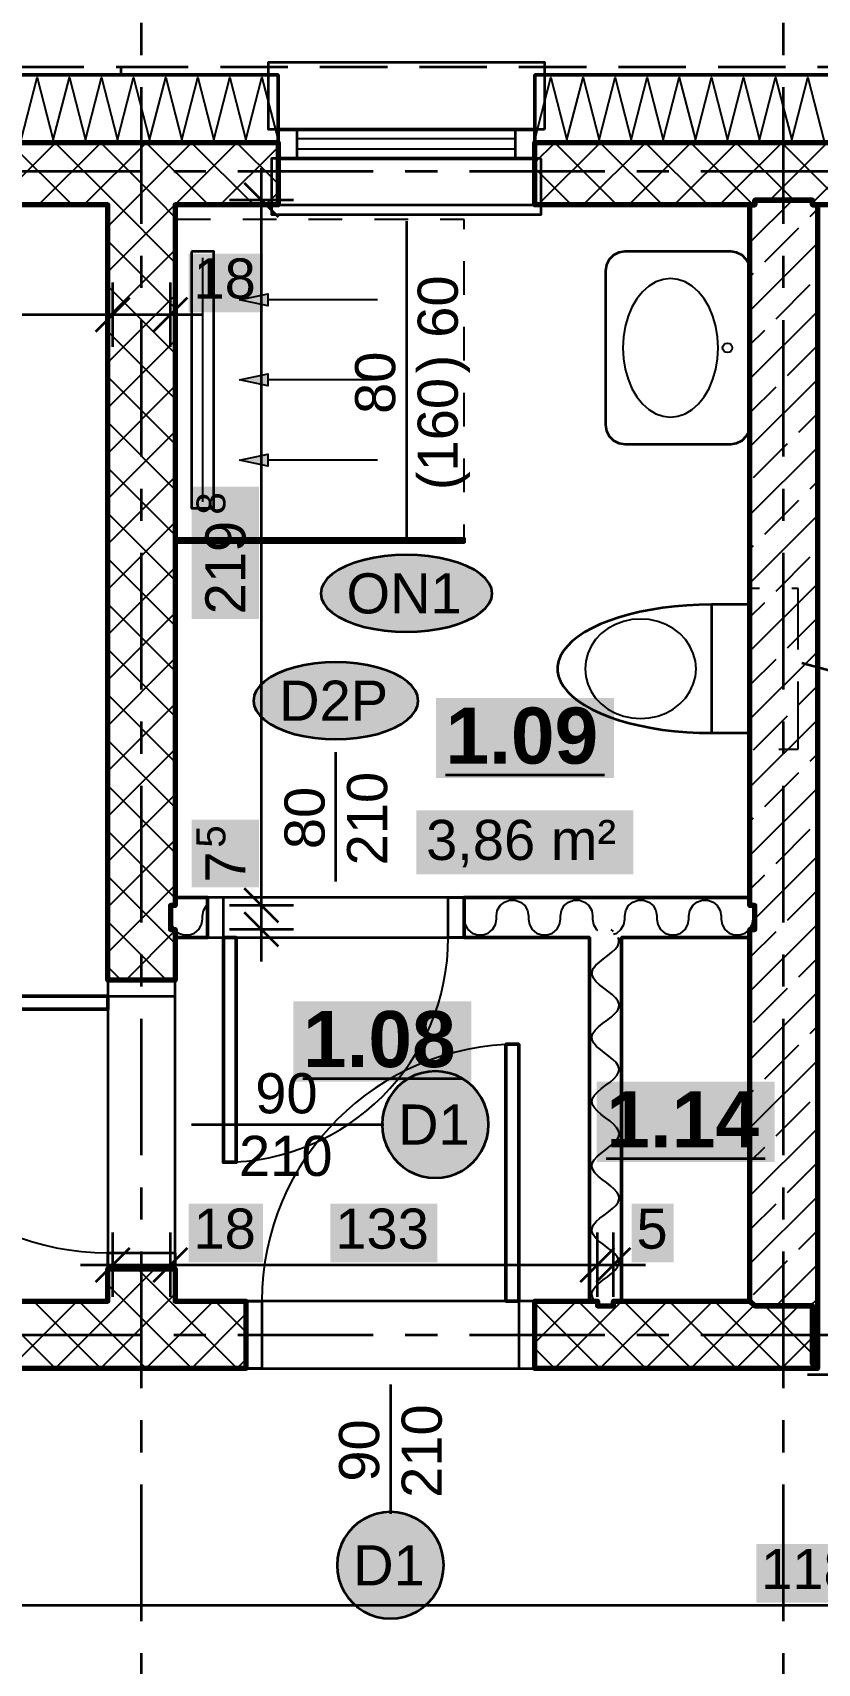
# Model space of a CAD drawing. Header units: metres. Extents: x -6.2 to 22.6, y -6.3 to 13.3.
# Drawn here: x 3.54 to 5.98, y 4.1 to 9.18 of the extents above; entities that cross this region are included whole.
import ezdxf

# ---------------------------------------------------------------- set-up
doc = ezdxf.new("R2010")
doc.units = ezdxf.units.M
for name, pattern in [('KRESKOWA', [5.25, 4.2, -1.05]), ('KRESKOWA_DROBNA', [3.15, 2.1, -1.05]), ('PUNKTOWA', [10.5, 8.4, -1.05, 0, -1.05])]:
    doc.linetypes.add(name, pattern=pattern)
for name, color, linetype, lineweight in [('A-DRZWI', 3, 'Continuous', 35), ('A-KRESKOWANIE', 8, 'Continuous', 18), ('A-MASKA', 7, 'Continuous', 18), ('A-NAD-CIECIEM', 8, 'KRESKOWA', 25), ('A-OKNA', 3, 'Continuous', 35), ('A-OPISY', 2, 'Continuous', 25), ('A-OSIE', 1, 'PUNKTOWA', 25), ('A-POMIESZCZENIA', 2, 'Continuous', 25), ('A-SANITARNE', 6, 'Continuous', 25), ('A-SCHODY', 6, 'Continuous', 25), ('A-SCIANY-DZIAL', 7, 'Continuous', 35), ('A-SCIANY-IZOL', 4, 'Continuous', 35), ('A-SCIANY-KONSTR', 7, 'Continuous', 50), ('A-WIDOK', 7, 'Continuous', 25), ('A-WYMIARY', 1, 'Continuous', 25)]:
    doc.layers.add(name, color=color, linetype=linetype, lineweight=lineweight)
doc.styles.add('PL_ARIAL', font='arial.ttf')
doc.styles.add('PL_ARIAL_B', font='arialbd.ttf')

msp = doc.modelspace()

# ---------------------------------------------------------------- hatches: boundary and pattern name
at = {"layer": 'A-MASKA', "true_color": 0xffffff}
for points in [[(4.0215, 8.311), (4.2536, 8.311), (4.2536, 8.4935), (4.0215, 8.4935)], [(4.241, 7.3546), (4.241, 7.7679), (4.031, 7.7679), (4.031, 7.3546)], [(4.241, 6.519), (4.241, 6.7303), (4.031, 6.7303), (4.031, 6.519)], [(4.0215, 5.3507), (4.2536, 5.3507), (4.2536, 5.5332), (4.0215, 5.5332)], [(4.4634, 5.3507), (4.7966, 5.3507), (4.7966, 5.5332), (4.4634, 5.5332)], [(5.4015, 5.3507), (5.5325, 5.3507), (5.5325, 5.5332), (5.4015, 5.5332)], [(5.7897, 4.2902), (6.2103, 4.2902), (6.2103, 4.4727), (5.7897, 4.4727)], [(5.7897, 4.2902), (6.2103, 4.2902), (6.2103, 4.4727), (5.7897, 4.4727)]]:
    msp.add_hatch(color=7, dxfattribs=at).paths.add_polyline_path(points)
at = {"layer": 'A-OPISY', "true_color": 0xffffff}
for points in [[(4.9668, 7.435), (4.9645, 7.4507), (4.9577, 7.4661), (4.9465, 7.4809), (4.931, 7.495), (4.9117, 7.5081), (4.8886, 7.5199), (4.8624, 7.5302), (4.8334, 7.5389), (4.8021, 7.5459), (4.7691, 7.5509), (4.7348, 7.554), (4.7, 7.555), (4.6652, 7.554), (4.6309, 7.5509), (4.5979, 7.5459), (4.5666, 7.5389), (4.5376, 7.5302), (4.5114, 7.5199), (4.4883, 7.5081), (4.469, 7.495), (4.4535, 7.4809), (4.4423, 7.4661), (4.4355, 7.4507), (4.4332, 7.435), (4.4355, 7.4193), (4.4423, 7.4039), (4.4535, 7.3891), (4.469, 7.375), (4.4883, 7.3619), (4.5114, 7.3501), (4.5376, 7.3398), (4.5666, 7.3311), (4.5979, 7.3241), (4.6309, 7.3191), (4.6652, 7.316), (4.7, 7.315), (4.7348, 7.316), (4.7691, 7.3191), (4.8021, 7.3241), (4.8334, 7.3311), (4.8624, 7.3398), (4.8886, 7.3501), (4.9117, 7.3619), (4.931, 7.375), (4.9465, 7.3891), (4.9577, 7.4039), (4.9645, 7.4193)], [(4.7367, 7.1006), (4.7345, 7.1163), (4.728, 7.1317), (4.7172, 7.1465), (4.7023, 7.1606), (4.6837, 7.1737), (4.6615, 7.1855), (4.6363, 7.1958), (4.6084, 7.2045), (4.5782, 7.2115), (4.5464, 7.2165), (4.5135, 7.2196), (4.48, 7.2206), (4.4465, 7.2196), (4.4136, 7.2165), (4.3818, 7.2115), (4.3516, 7.2045), (4.3237, 7.1958), (4.2985, 7.1855), (4.2763, 7.1737), (4.2577, 7.1606), (4.2428, 7.1465), (4.232, 7.1317), (4.2255, 7.1163), (4.2233, 7.1006), (4.2255, 7.085), (4.232, 7.0696), (4.2428, 7.0547), (4.2577, 7.0406), (4.2763, 7.0276), (4.2985, 7.0158), (4.3237, 7.0054), (4.3516, 6.9967), (4.3818, 6.9898), (4.4136, 6.9847), (4.4465, 6.9816), (4.48, 6.9806), (4.5135, 6.9816), (4.5464, 6.9847), (4.5782, 6.9898), (4.6084, 6.9967), (4.6363, 7.0054), (4.6615, 7.0158), (4.6837, 7.0276), (4.7023, 7.0406), (4.7172, 7.0547), (4.728, 7.0696), (4.7345, 7.085)], [(4.9561, 5.78), (4.9547, 5.8017), (4.9505, 5.823), (4.9435, 5.8436), (4.9339, 5.8631), (4.9218, 5.8811), (4.9075, 5.8975), (4.8911, 5.9118), (4.8731, 5.9239), (4.8536, 5.9335), (4.833, 5.9405), (4.8117, 5.9447), (4.79, 5.9461), (4.7683, 5.9447), (4.747, 5.9405), (4.7264, 5.9335), (4.7069, 5.9239), (4.6889, 5.9118), (4.6725, 5.8975), (4.6582, 5.8811), (4.6461, 5.8631), (4.6365, 5.8436), (4.6295, 5.823), (4.6253, 5.8017), (4.6239, 5.78), (4.6253, 5.7583), (4.6295, 5.737), (4.6365, 5.7164), (4.6461, 5.6969), (4.6582, 5.6789), (4.6725, 5.6625), (4.6889, 5.6482), (4.7069, 5.6361), (4.7264, 5.6265), (4.747, 5.6195), (4.7683, 5.6153), (4.79, 5.6139), (4.8117, 5.6153), (4.833, 5.6195), (4.8536, 5.6265), (4.8731, 5.6361), (4.8911, 5.6482), (4.9075, 5.6625), (4.9218, 5.6789), (4.9339, 5.6969), (4.9435, 5.7164), (4.9505, 5.737), (4.9547, 5.7583)], [(4.8161, 4.4069), (4.8147, 4.4286), (4.8105, 4.4499), (4.8035, 4.4705), (4.7939, 4.4899), (4.7818, 4.508), (4.7675, 4.5244), (4.7511, 4.5387), (4.7331, 4.5508), (4.7136, 4.5604), (4.693, 4.5674), (4.6717, 4.5716), (4.65, 4.573), (4.6283, 4.5716), (4.607, 4.5674), (4.5864, 4.5604), (4.5669, 4.5508), (4.5489, 4.5387), (4.5325, 4.5244), (4.5182, 4.508), (4.5061, 4.4899), (4.4965, 4.4705), (4.4895, 4.4499), (4.4853, 4.4286), (4.4839, 4.4069), (4.4853, 4.3852), (4.4895, 4.3639), (4.4965, 4.3433), (4.5061, 4.3238), (4.5182, 4.3058), (4.5325, 4.2894), (4.5489, 4.2751), (4.5669, 4.263), (4.5864, 4.2534), (4.607, 4.2464), (4.6283, 4.2422), (4.65, 4.2408), (4.6717, 4.2422), (4.693, 4.2464), (4.7136, 4.2534), (4.7331, 4.263), (4.7511, 4.2751), (4.7675, 4.2894), (4.7818, 4.3058), (4.7939, 4.3238), (4.8035, 4.3433), (4.8105, 4.3639), (4.8147, 4.3852)]]:
    msp.add_hatch(color=7, dxfattribs=at).paths.add_polyline_path(points)
at = {"layer": 'A-POMIESZCZENIA', "true_color": 0xffffff}
for points in [[(4.7916, 6.8593), (5.3466, 6.8593), (5.3466, 7.1093), (4.7916, 7.1093)], [(4.7312, 6.5593), (5.4071, 6.5593), (5.4071, 6.7593), (4.7312, 6.7593)], [(4.3475, 5.9138), (4.9025, 5.9138), (4.9025, 6.1638), (4.3475, 6.1638)], [(5.2925, 5.6638), (5.8475, 5.6638), (5.8475, 5.9138), (5.2925, 5.9138)]]:
    msp.add_hatch(color=7, dxfattribs=at).paths.add_polyline_path(points)
at = {"layer": 'A-SANITARNE', "true_color": 0x000000}
for points in [[(4.18, 8.35), (4.268, 8.3687), (4.268, 8.3313)], [(4.18, 8.1), (4.268, 8.1187), (4.268, 8.0813)], [(4.18, 7.85), (4.268, 7.8687), (4.268, 7.8313)]]:
    msp.add_hatch(color=7, dxfattribs=at).paths.add_polyline_path(points)

# ---------------------------------------------------------------- linework, layer by layer
at = {"layer": 'A-DRZWI', "lineweight": 35, "ltscale": 0.05}
for points in [[(4.08, 6.3625), (4.13, 6.3625), (4.13, 6.4875), (4.08, 6.4875)], [(4.88, 6.3625), (4.83, 6.3625), (4.83, 6.4875), (4.88, 6.4875)], [(3.77, 6.23), (3.77, 6.18), (3.98, 6.18), (3.98, 6.23)], [(3.77, 5.33), (3.77, 5.38), (3.98, 5.38), (3.98, 5.33)], [(4.2, 5.23), (4.25, 5.23), (4.25, 5.02), (4.2, 5.02)], [(5.1, 5.23), (5.05, 5.23), (5.05, 5.02), (5.1, 5.02)]]:
    msp.add_lwpolyline(points, close=True, dxfattribs=at)
at = {"layer": 'A-DRZWI', "lineweight": 50, "ltscale": 0.05}
for points in [[(4.13, 6.3625), (4.13, 5.6625), (4.17, 5.6625), (4.17, 6.3625)], [(3.77, 6.18), (2.97, 6.18), (2.97, 6.14), (3.77, 6.14)], [(5.05, 5.23), (5.05, 6.03), (5.01, 6.03), (5.01, 5.23)]]:
    msp.add_lwpolyline(points, close=True, dxfattribs=at)
at = {"layer": 'A-DRZWI', "lineweight": 25, "ltscale": 0.05}
for centre, radius, start, end in [((4.13, 6.3625), 0.7, -90, 0), ((3.77, 6.18), 0.8, -180, -90), ((5.05, 5.23), 0.8, -270, -180)]:
    msp.add_arc(centre, radius, start, end, dxfattribs=at)
at = {"layer": 'A-KRESKOWANIE', "lineweight": 25, "ltscale": 0.05}
for points in [[(3.5, 8.8475), (3.55, 9.0425), (3.6, 8.8475), (3.65, 9.0425), (3.7, 8.8475), (3.75, 9.0425), (3.8, 8.8475), (3.85, 9.0425), (3.9, 8.8475), (3.95, 9.0425), (4, 8.8475), (4.05, 9.0425), (4.1, 8.8475), (4.15, 9.0425), (4.2, 8.8475), (4.25, 9.0425), (4.3, 8.8475)], [(5.1, 8.8475), (5.15, 9.0425), (5.2, 8.8475), (5.25, 9.0425), (5.3, 8.8475), (5.35, 9.0425), (5.4, 8.8475), (5.45, 9.0425), (5.5, 8.8475), (5.55, 9.0425), (5.6, 8.8475), (5.65, 9.0425), (5.7, 8.8475), (5.75, 9.0425), (5.8, 8.8475), (5.85, 9.0425), (5.9, 8.8475), (5.95, 9.0425), (6, 8.8475)], [(3.4124, 8.645), (3.6074, 8.84)], [(3.6587, 8.645), (3.4637, 8.84)], [(3.5538, 8.645), (3.7488, 8.84)], [(3.7851, 8.66), (3.6051, 8.84)], [(3.6953, 8.645), (3.8903, 8.84)], [(3.9265, 8.66), (3.7465, 8.84)], [(3.8517, 8.66), (4.0317, 8.84)], [(4.0829, 8.645), (3.8879, 8.84)], [(3.9781, 8.645), (4.1731, 8.84)], [(4.2243, 8.645), (4.0293, 8.84)], [(4.1195, 8.645), (4.3, 8.8255)], [(4.3, 8.7108), (4.1708, 8.84)], [(5.1, 8.777), (5.163, 8.84)], [(5.1095, 8.645), (5.3045, 8.84)], [(5.3557, 8.645), (5.1607, 8.84)], [(5.2509, 8.645), (5.4459, 8.84)], [(5.4971, 8.645), (5.3021, 8.84)], [(5.3923, 8.645), (5.5873, 8.84)], [(5.6386, 8.645), (5.4436, 8.84)], [(5.5337, 8.645), (5.7287, 8.84)], [(5.78, 8.645), (5.585, 8.84)], [(5.6752, 8.645), (5.8702, 8.84)], [(5.9064, 8.66), (5.7264, 8.84)], [(5.8316, 8.66), (6.0116, 8.84)], [(6.0628, 8.645), (5.8678, 8.84)], [(5.965, 8.652), (6.153, 8.84)], [(5.2143, 8.645), (5.1, 8.7593)], [(3.77, 8.5783), (3.8517, 8.66)], [(3.77, 8.4369), (3.9781, 8.645)], [(3.98, 8.4651), (3.7851, 8.66)], [(3.98, 8.6065), (3.9265, 8.66)], [(4.2609, 8.645), (4.3, 8.6841)], [(5.77, 8.5277), (5.9023, 8.66)], [(5.7806, 8.6444), (5.7812, 8.645)], [(5.785, 8.6488), (5.7962, 8.66)], [(5.9574, 8.609), (5.98, 8.6317)], [(5.816, 8.4676), (5.922, 8.5737)], [(3.98, 8.3237), (3.77, 8.5337)], [(3.77, 8.2955), (3.98, 8.5055)], [(5.77, 8.3156), (5.98, 8.5256)], [(3.98, 8.1822), (3.77, 8.3922)], [(5.77, 8.4217), (5.7806, 8.4322)], [(5.8513, 8.2908), (5.9574, 8.3969)], [(3.77, 8.1541), (3.98, 8.3641)], [(5.77, 8.1035), (5.98, 8.3135)], [(3.98, 8.0408), (3.77, 8.2508)], [(5.77, 8.2095), (5.816, 8.2555)], [(3.77, 8.0126), (3.98, 8.2226)], [(5.8867, 8.1141), (5.98, 8.2074)], [(3.98, 7.8994), (3.77, 8.1094)], [(3.77, 7.8712), (3.98, 8.0812)], [(5.77, 7.8913), (5.98, 8.1013)], [(5.77, 7.9974), (5.8513, 8.0787)], [(5.922, 7.9373), (5.98, 7.9953)], [(3.98, 7.758), (3.77, 7.968)], [(3.77, 7.7298), (3.98, 7.9398)], [(5.77, 7.6792), (5.98, 7.8892)], [(5.7806, 7.7959), (5.8867, 7.9019)], [(3.98, 7.6166), (3.77, 7.8266)], [(3.77, 7.5884), (3.98, 7.7984)], [(5.9574, 7.7605), (5.98, 7.7831)], [(5.816, 7.6191), (5.922, 7.7251)], [(3.98, 7.4751), (3.77, 7.6851)], [(5.77, 7.4671), (5.98, 7.6771)], [(3.77, 7.447), (3.98, 7.657)], [(5.77, 7.5731), (5.7806, 7.5837)], [(3.98, 7.3337), (3.77, 7.5437)], [(5.8513, 7.4423), (5.9574, 7.5484)], [(3.77, 7.3055), (3.98, 7.5155)], [(5.77, 7.2549), (5.98, 7.4649)], [(3.98, 7.1923), (3.77, 7.4023)], [(3.77, 7.1641), (3.98, 7.3741)], [(5.77, 7.361), (5.816, 7.4069)], [(5.8867, 7.2655), (5.98, 7.3589)], [(3.98, 7.0509), (3.77, 7.2609)], [(3.77, 7.0227), (3.98, 7.2327)], [(5.77, 7.0428), (5.98, 7.2528)], [(5.77, 7.1489), (5.8513, 7.2302)], [(3.98, 6.9094), (3.77, 7.1194)], [(5.922, 7.0887), (5.98, 7.1467)], [(3.77, 6.8813), (3.98, 7.0913)], [(5.77, 6.8307), (5.98, 7.0407)], [(5.7806, 6.9473), (5.8867, 7.0534)], [(3.98, 6.768), (3.77, 6.978)], [(3.77, 6.7398), (3.98, 6.9498)], [(5.9574, 6.912), (5.98, 6.9346)], [(5.816, 6.7705), (5.922, 6.8766)], [(3.98, 6.6266), (3.77, 6.8366)], [(3.77, 6.5984), (3.98, 6.8084)], [(5.77, 6.6185), (5.98, 6.8285)], [(5.77, 6.7246), (5.7806, 6.7352)], [(3.98, 6.4852), (3.77, 6.6952)], [(3.77, 6.457), (3.98, 6.667)], [(5.8513, 6.5938), (5.9574, 6.6998)], [(5.785, 6.4214), (5.98, 6.6164)], [(5.77, 6.5125), (5.816, 6.5584)], [(3.98, 6.3438), (3.77, 6.5538)], [(3.77, 6.3156), (3.98, 6.5256)], [(5.8867, 6.417), (5.98, 6.5103)], [(3.98, 6.3851), (3.99, 6.3767), (4.0063, 6.3708), (4.0237, 6.3708), (4.04, 6.3767), (4.0533, 6.3879), (4.062, 6.4029), (4.065, 6.42), (4.065, 6.43), (4.068, 6.4471), (4.0767, 6.4621), (4.08, 6.4649)], [(4.88, 6.42), (4.883, 6.4029), (4.8917, 6.3879), (4.905, 6.3767), (4.9213, 6.3708), (4.9387, 6.3708), (4.955, 6.3767), (4.9683, 6.3879), (4.977, 6.4029), (4.98, 6.42), (4.98, 6.43), (4.983, 6.4471), (4.9917, 6.4621), (5.005, 6.4733), (5.0213, 6.4792), (5.0387, 6.4792), (5.055, 6.4733), (5.0683, 6.4621), (5.077, 6.4471), (5.08, 6.43), (5.08, 6.42), (5.083, 6.4029), (5.0917, 6.3879), (5.105, 6.3767), (5.1213, 6.3708), (5.1387, 6.3708), (5.155, 6.3767), (5.1683, 6.3879), (5.177, 6.4029), (5.18, 6.42), (5.18, 6.43), (5.183, 6.4471), (5.1917, 6.4621), (5.205, 6.4733), (5.2213, 6.4792), (5.2387, 6.4792), (5.255, 6.4733), (5.2683, 6.4621), (5.277, 6.4471), (5.28, 6.43), (5.28, 6.42), (5.283, 6.4029), (5.2917, 6.3879), (5.295, 6.3851)], [(5.345, 6.3731), (5.355, 6.3767), (5.3683, 6.3879), (5.377, 6.4029), (5.38, 6.42), (5.38, 6.43), (5.383, 6.4471), (5.3917, 6.4621), (5.405, 6.4733), (5.4213, 6.4792), (5.4387, 6.4792), (5.455, 6.4733), (5.4683, 6.4621), (5.477, 6.4471), (5.48, 6.43), (5.48, 6.42), (5.483, 6.4029), (5.4917, 6.3879), (5.505, 6.3767), (5.5213, 6.3708), (5.5387, 6.3708), (5.555, 6.3767), (5.5683, 6.3879), (5.577, 6.4029), (5.58, 6.42), (5.58, 6.43), (5.583, 6.4471), (5.5917, 6.4621), (5.605, 6.4733), (5.6213, 6.4792), (5.6387, 6.4792), (5.655, 6.4733), (5.6683, 6.4621), (5.677, 6.4471), (5.68, 6.43), (5.68, 6.42), (5.683, 6.4029), (5.6917, 6.3879), (5.705, 6.3767), (5.7213, 6.3708), (5.7387, 6.3708), (5.755, 6.3767), (5.7683, 6.3879), (5.777, 6.4029), (5.78, 6.42), (5.78, 6.43), (5.783, 6.4471), (5.785, 6.4505)], [(3.9523, 6.23), (3.77, 6.4123)], [(3.965, 6.43), (3.965, 6.42)], [(3.965, 6.42), (3.968, 6.4029), (3.9767, 6.3879), (3.9771, 6.3875)], [(5.77, 6.1943), (5.98, 6.4043)], [(3.8258, 6.23), (3.98, 6.3842)], [(5.287, 5.23), (5.2828, 5.2352), (5.2782, 5.2453), (5.2779, 5.2554), (5.2817, 5.2655), (5.2894, 5.2756), (5.3001, 5.2858), (5.3128, 5.2959), (5.3263, 5.306), (5.3391, 5.3161), (5.35, 5.3262), (5.3579, 5.3363), (5.362, 5.3464), (5.3619, 5.3565), (5.3576, 5.3666), (5.3496, 5.3767), (5.3386, 5.3868), (5.3257, 5.3969), (5.3123, 5.407), (5.2996, 5.4172), (5.289, 5.4273), (5.2815, 5.4374), (5.2778, 5.4475), (5.2783, 5.4576), (5.283, 5.4677), (5.2914, 5.4778), (5.3027, 5.4879), (5.3157, 5.498), (5.3291, 5.5081), (5.3416, 5.5182), (5.352, 5.5283), (5.3591, 5.5384), (5.3623, 5.5486), (5.3614, 5.5587), (5.3562, 5.5688), (5.3475, 5.5789), (5.336, 5.589), (5.3229, 5.5991), (5.3095, 5.6092), (5.2972, 5.6193), (5.2871, 5.6294), (5.2804, 5.6395), (5.2776, 5.6496), (5.279, 5.6597), (5.2846, 5.6698), (5.2936, 5.68), (5.3054, 5.6901), (5.3186, 5.7002), (5.3319, 5.7103), (5.344, 5.7204), (5.3538, 5.7305), (5.3601, 5.7406), (5.3625, 5.7507), (5.3606, 5.7608), (5.3546, 5.7709), (5.3452, 5.781), (5.3333, 5.7911), (5.32, 5.8012), (5.3067, 5.8114), (5.2948, 5.8215), (5.2854, 5.8316), (5.2794, 5.8417), (5.2775, 5.8518), (5.2799, 5.8619), (5.2862, 5.872), (5.296, 5.8821), (5.3081, 5.8922), (5.3214, 5.9023), (5.3346, 5.9124), (5.3464, 5.9225), (5.3554, 5.9327), (5.361, 5.9428), (5.3624, 5.9529), (5.3596, 5.963), (5.3529, 5.9731), (5.3428, 5.9832), (5.3305, 5.9933), (5.3171, 6.0034), (5.304, 6.0135), (5.2925, 6.0236), (5.2838, 6.0337), (5.2786, 6.0438), (5.2777, 6.0539), (5.2809, 6.0641), (5.288, 6.0742), (5.2984, 6.0843), (5.3109, 6.0944), (5.3243, 6.1045), (5.3373, 6.1146), (5.3486, 6.1247), (5.357, 6.1348), (5.3617, 6.1449), (5.3622, 6.155), (5.3585, 6.1651), (5.351, 6.1752), (5.3404, 6.1853), (5.3277, 6.1955), (5.3143, 6.2056), (5.3014, 6.2157), (5.2904, 6.2258), (5.2824, 6.2359), (5.2781, 6.246), (5.278, 6.2561), (5.2821, 6.2662), (5.29, 6.2763), (5.3009, 6.2864), (5.3137, 6.2965), (5.3272, 6.3066), (5.3399, 6.3167), (5.3506, 6.3269), (5.3583, 6.337), (5.3621, 6.3471), (5.3618, 6.3572), (5.3594, 6.3625)], [(5.345, 6.381), (5.3378, 6.3875)], [(5.77, 6.3003), (5.8513, 6.3816)], [(3.8109, 6.23), (3.77, 6.2709)], [(5.922, 6.2402), (5.98, 6.2982)], [(3.9673, 6.23), (3.98, 6.2427)], [(5.7806, 6.0988), (5.8867, 6.2049)], [(5.77, 5.9821), (5.98, 6.1921)], [(5.9574, 6.0634), (5.98, 6.0861)], [(5.816, 5.922), (5.922, 6.0281)], [(5.77, 5.77), (5.98, 5.98)], [(5.77, 5.8761), (5.7806, 5.8867)], [(5.8513, 5.7452), (5.9574, 5.8513)], [(5.77, 5.5579), (5.98, 5.7679)], [(5.77, 5.6639), (5.816, 5.7099)], [(5.8867, 5.5685), (5.98, 5.6618)], [(5.77, 5.3457), (5.98, 5.5557)], [(5.77, 5.4518), (5.8513, 5.5331)], [(5.922, 5.3917), (5.98, 5.4497)], [(5.7806, 5.2503), (5.8867, 5.3563)], [(5.8514, 5.215), (5.98, 5.3436)], [(3.77, 5.3256), (3.7744, 5.33)], [(3.8008, 5.215), (3.9158, 5.33)], [(3.965, 5.2274), (3.8624, 5.33)], [(3.836, 5.215), (3.77, 5.281)], [(3.9422, 5.215), (3.98, 5.2528)], [(5.9575, 5.215), (5.98, 5.2375)], [(3.6067, 5.02), (3.3967, 5.23)], [(3.4644, 5.02), (3.6744, 5.23)], [(3.7481, 5.02), (3.5381, 5.23)], [(3.6058, 5.02), (3.8008, 5.215)], [(3.8895, 5.02), (3.6795, 5.23)], [(3.7472, 5.02), (3.9422, 5.215)], [(4.031, 5.02), (3.836, 5.215)], [(3.8886, 5.02), (4.0986, 5.23)], [(4.1724, 5.02), (3.965, 5.2274)], [(4.0301, 5.02), (4.2, 5.1899)], [(4.2, 5.1338), (4.1038, 5.23)], [(5.1, 5.1), (5.23, 5.23)], [(5.3038, 5.02), (5.1, 5.2238)], [(5.1614, 5.02), (5.3714, 5.23)], [(5.4452, 5.02), (5.2352, 5.23)], [(5.3022, 5.215), (5.295, 5.2215)], [(5.3028, 5.02), (5.5128, 5.23)], [(5.5866, 5.02), (5.3766, 5.23)], [(5.4443, 5.02), (5.6543, 5.23)], [(5.728, 5.02), (5.518, 5.23)], [(5.5857, 5.02), (5.7828, 5.2172)], [(5.8694, 5.02), (5.6594, 5.23)], [(5.7271, 5.02), (5.9221, 5.215)], [(5.965, 5.0659), (5.8159, 5.215)], [(5.965, 5.2073), (5.9573, 5.215)], [(5.1623, 5.02), (5.1, 5.0823)], [(5.8685, 5.02), (5.965, 5.1165)], [(5.965, 5.1165), (5.98, 5.1315)], [(4.1715, 5.02), (4.2, 5.0485)]]:
    msp.add_lwpolyline(points, dxfattribs=at)
at = {"layer": 'A-NAD-CIECIEM', "linetype": 'KRESKOWA', "lineweight": 35, "ltscale": 0.05, "flags": 128}
for points in [[(-0.325, 5.4455), (-0.325, 9.075), (3.81, 9.075), (3.81, 9.0505)], [(3.8105, 9.075), (8.5645, 9.075)], [(7.3995, 5), (5.875, 5)]]:
    msp.add_lwpolyline(points, dxfattribs=at)
at = {"layer": 'A-OKNA', "lineweight": 35, "ltscale": 0.05}
for points in [[(5.13, 8.88), (4.27, 8.88), (4.27, 9.09), (5.13, 9.09)], [(5.12, 8.79), (4.28, 8.79), (4.28, 8.615), (5.12, 8.615)]]:
    msp.add_lwpolyline(points, close=True, dxfattribs=at)
at = {"layer": 'A-OKNA', "lineweight": 50, "ltscale": 0.05}
msp.add_lwpolyline([(5.1, 8.79), (4.3, 8.79), (4.3, 8.88), (5.1, 8.88)], close=True, dxfattribs=at)
at = {"layer": 'A-OKNA', "lineweight": 35, "ltscale": 0.05}
for points in [[(4.36, 8.79), (4.36, 8.88)], [(5.04, 8.79), (5.04, 8.88)]]:
    msp.add_lwpolyline(points, dxfattribs=at)
at = {"layer": 'A-OKNA', "lineweight": 25, "ltscale": 0.05}
for points in [[(5.04, 8.8512), (4.36, 8.8512)], [(5.04, 8.8188), (4.36, 8.8188)]]:
    msp.add_lwpolyline(points, dxfattribs=at)
at = {"layer": 'A-OPISY', "lineweight": 35, "ltscale": 0.05}
for points in [[(4.9668, 7.435), (4.9645, 7.4507), (4.9577, 7.4661), (4.9465, 7.4809), (4.931, 7.495), (4.9117, 7.5081), (4.8886, 7.5199), (4.8624, 7.5302), (4.8334, 7.5389), (4.8021, 7.5459), (4.7691, 7.5509), (4.7348, 7.554), (4.7, 7.555), (4.6652, 7.554), (4.6309, 7.5509), (4.5979, 7.5459), (4.5666, 7.5389), (4.5376, 7.5302), (4.5114, 7.5199), (4.4883, 7.5081), (4.469, 7.495), (4.4535, 7.4809), (4.4423, 7.4661), (4.4355, 7.4507), (4.4332, 7.435), (4.4355, 7.4193), (4.4423, 7.4039), (4.4535, 7.3891), (4.469, 7.375), (4.4883, 7.3619), (4.5114, 7.3501), (4.5376, 7.3398), (4.5666, 7.3311), (4.5979, 7.3241), (4.6309, 7.3191), (4.6652, 7.316), (4.7, 7.315), (4.7348, 7.316), (4.7691, 7.3191), (4.8021, 7.3241), (4.8334, 7.3311), (4.8624, 7.3398), (4.8886, 7.3501), (4.9117, 7.3619), (4.931, 7.375), (4.9465, 7.3891), (4.9577, 7.4039), (4.9645, 7.4193)], [(4.7367, 7.1006), (4.7345, 7.1163), (4.728, 7.1317), (4.7172, 7.1465), (4.7023, 7.1606), (4.6837, 7.1737), (4.6615, 7.1855), (4.6363, 7.1958), (4.6084, 7.2045), (4.5782, 7.2115), (4.5464, 7.2165), (4.5135, 7.2196), (4.48, 7.2206), (4.4465, 7.2196), (4.4136, 7.2165), (4.3818, 7.2115), (4.3516, 7.2045), (4.3237, 7.1958), (4.2985, 7.1855), (4.2763, 7.1737), (4.2577, 7.1606), (4.2428, 7.1465), (4.232, 7.1317), (4.2255, 7.1163), (4.2233, 7.1006), (4.2255, 7.085), (4.232, 7.0696), (4.2428, 7.0547), (4.2577, 7.0406), (4.2763, 7.0276), (4.2985, 7.0158), (4.3237, 7.0054), (4.3516, 6.9967), (4.3818, 6.9898), (4.4136, 6.9847), (4.4465, 6.9816), (4.48, 6.9806), (4.5135, 6.9816), (4.5464, 6.9847), (4.5782, 6.9898), (4.6084, 6.9967), (4.6363, 7.0054), (4.6615, 7.0158), (4.6837, 7.0276), (4.7023, 7.0406), (4.7172, 7.0547), (4.728, 7.0696), (4.7345, 7.085)], [(4.9561, 5.78), (4.9547, 5.8017), (4.9505, 5.823), (4.9435, 5.8436), (4.9339, 5.8631), (4.9218, 5.8811), (4.9075, 5.8975), (4.8911, 5.9118), (4.8731, 5.9239), (4.8536, 5.9335), (4.833, 5.9405), (4.8117, 5.9447), (4.79, 5.9461), (4.7683, 5.9447), (4.747, 5.9405), (4.7264, 5.9335), (4.7069, 5.9239), (4.6889, 5.9118), (4.6725, 5.8975), (4.6582, 5.8811), (4.6461, 5.8631), (4.6365, 5.8436), (4.6295, 5.823), (4.6253, 5.8017), (4.6239, 5.78), (4.6253, 5.7583), (4.6295, 5.737), (4.6365, 5.7164), (4.6461, 5.6969), (4.6582, 5.6789), (4.6725, 5.6625), (4.6889, 5.6482), (4.7069, 5.6361), (4.7264, 5.6265), (4.747, 5.6195), (4.7683, 5.6153), (4.79, 5.6139), (4.8117, 5.6153), (4.833, 5.6195), (4.8536, 5.6265), (4.8731, 5.6361), (4.8911, 5.6482), (4.9075, 5.6625), (4.9218, 5.6789), (4.9339, 5.6969), (4.9435, 5.7164), (4.9505, 5.737), (4.9547, 5.7583)], [(4.8161, 4.4069), (4.8147, 4.4286), (4.8105, 4.4499), (4.8035, 4.4705), (4.7939, 4.4899), (4.7818, 4.508), (4.7675, 4.5244), (4.7511, 4.5387), (4.7331, 4.5508), (4.7136, 4.5604), (4.693, 4.5674), (4.6717, 4.5716), (4.65, 4.573), (4.6283, 4.5716), (4.607, 4.5674), (4.5864, 4.5604), (4.5669, 4.5508), (4.5489, 4.5387), (4.5325, 4.5244), (4.5182, 4.508), (4.5061, 4.4899), (4.4965, 4.4705), (4.4895, 4.4499), (4.4853, 4.4286), (4.4839, 4.4069), (4.4853, 4.3852), (4.4895, 4.3639), (4.4965, 4.3433), (4.5061, 4.3238), (4.5182, 4.3058), (4.5325, 4.2894), (4.5489, 4.2751), (4.5669, 4.263), (4.5864, 4.2534), (4.607, 4.2464), (4.6283, 4.2422), (4.65, 4.2408), (4.6717, 4.2422), (4.693, 4.2464), (4.7136, 4.2534), (4.7331, 4.263), (4.7511, 4.2751), (4.7675, 4.2894), (4.7818, 4.3058), (4.7939, 4.3238), (4.8035, 4.3433), (4.8105, 4.3639), (4.8147, 4.3852)]]:
    msp.add_lwpolyline(points, close=True, dxfattribs=at)
at = {"layer": 'A-OSIE', "linetype": 'PUNKTOWA', "lineweight": 35, "ltscale": 0.050668, "flags": 128}
for points in [[(3.875, -5.2), (3.875, 12.25)], [(5.875, -5.2), (5.875, 12.25)]]:
    msp.add_lwpolyline(points, dxfattribs=at)
at = {"layer": 'A-OSIE', "linetype": 'PUNKTOWA', "lineweight": 35, "ltscale": 0.050139, "flags": 128}
for points in [[(-5.2, 8.75), (21.5441, 8.75)], [(-5.2, 5.125), (21.5441, 5.125)]]:
    msp.add_lwpolyline(points, dxfattribs=at)
at = {"layer": 'A-POMIESZCZENIA', "lineweight": 35, "ltscale": 0.05}
for points in [[(4.8216, 6.8693), (5.3166, 6.8693)], [(4.3775, 5.9238), (4.8725, 5.9238)], [(5.3225, 5.6738), (5.8175, 5.6738)]]:
    msp.add_lwpolyline(points, dxfattribs=at)
at = {"layer": 'A-SANITARNE', "linetype": 'KRESKOWA_DROBNA', "lineweight": 25, "ltscale": 0.05, "flags": 128}
msp.add_lwpolyline([(3.98, 8.6), (3.98, 7.6), (4.88, 7.6), (4.88, 8.6)], close=True, dxfattribs=at)
at = {"layer": 'A-SANITARNE', "lineweight": 35, "ltscale": 0.05}
for points in [[(4.03, 8.5), (4.03, 7.7), (4.1, 7.7), (4.1, 8.5)], [(5.77, 8.44), (5.7671, 8.4585), (5.7585, 8.4753), (5.7453, 8.4885), (5.7285, 8.4971), (5.71, 8.5), (5.38, 8.5), (5.3615, 8.4971), (5.3447, 8.4885), (5.3315, 8.4753), (5.3229, 8.4585), (5.32, 8.44), (5.32, 7.96), (5.3229, 7.9415), (5.3315, 7.9247), (5.3447, 7.9115), (5.3615, 7.9029), (5.38, 7.9), (5.71, 7.9), (5.7285, 7.9029), (5.7453, 7.9115), (5.7585, 7.9247), (5.7671, 7.9415), (5.77, 7.96)], [(5.77, 7), (5.77, 7.4), (5.65, 7.4), (5.65, 7)]]:
    msp.add_lwpolyline(points, close=True, dxfattribs=at)
at = {"layer": 'A-SANITARNE', "lineweight": 25, "ltscale": 0.05}
for points in [[(4.065, 8.48), (4.065, 7.72)], [(4.61, 8.35), (4.27, 8.35)], [(4.61, 8.1), (4.27, 8.1)], [(4.61, 7.85), (4.27, 7.85)]]:
    msp.add_lwpolyline(points, dxfattribs=at)
for points in [[(5.5225, 8.416), (5.4993, 8.4133), (5.4766, 8.4054), (5.4551, 8.3925), (5.4352, 8.3747), (5.4175, 8.3527), (5.4024, 8.327), (5.3902, 8.2981), (5.3813, 8.2667), (5.3758, 8.2338), (5.374, 8.2), (5.3758, 8.1662), (5.3813, 8.1333), (5.3902, 8.1019), (5.4024, 8.073), (5.4175, 8.0473), (5.4352, 8.0253), (5.4551, 8.0075), (5.4766, 7.9946), (5.4993, 7.9867), (5.5225, 7.984), (5.5457, 7.9867), (5.5684, 7.9946), (5.5899, 8.0075), (5.6098, 8.0253), (5.6275, 8.0473), (5.6426, 8.073), (5.6548, 8.1019), (5.6637, 8.1333), (5.6692, 8.1662), (5.671, 8.2), (5.6692, 8.2338), (5.6637, 8.2667), (5.6548, 8.2981), (5.6426, 8.327), (5.6275, 8.3527), (5.6098, 8.3747), (5.5899, 8.3925), (5.5684, 8.4054), (5.5457, 8.4133)], [(4.18, 8.35), (4.268, 8.3687), (4.268, 8.3313)], [(4.18, 8.1), (4.268, 8.1187), (4.268, 8.0813)], [(4.18, 7.85), (4.268, 7.8687), (4.268, 7.8313)], [(5.4292, 7.355), (5.4022, 7.3531), (5.3758, 7.3474), (5.3507, 7.3381), (5.3276, 7.3254), (5.307, 7.3096), (5.2894, 7.2911), (5.2752, 7.2704), (5.2649, 7.2479), (5.2585, 7.2242), (5.2564, 7.2), (5.2585, 7.1758), (5.2649, 7.1521), (5.2752, 7.1296), (5.2894, 7.1089), (5.307, 7.0904), (5.3276, 7.0746), (5.3507, 7.0619), (5.3758, 7.0526), (5.4022, 7.0469), (5.4292, 7.045), (5.4562, 7.0469), (5.4826, 7.0526), (5.5076, 7.0619), (5.5308, 7.0746), (5.5514, 7.0904), (5.569, 7.1089), (5.5832, 7.1296), (5.5935, 7.1521), (5.5999, 7.1758), (5.602, 7.2), (5.5999, 7.2242), (5.5935, 7.2479), (5.5832, 7.2704), (5.569, 7.2911), (5.5514, 7.3096), (5.5308, 7.3254), (5.5076, 7.3381), (5.4826, 7.3474), (5.4562, 7.3531)]]:
    msp.add_lwpolyline(points, close=True, dxfattribs=at)
at = {"layer": 'A-SANITARNE', "lineweight": 50, "ltscale": 0.05}
msp.add_lwpolyline([(3.98, 7.605), (3.98, 7.595), (4.88, 7.595), (4.88, 7.605)], close=True, dxfattribs=at)
at = {"layer": 'A-SANITARNE', "linetype": 'KRESKOWA', "lineweight": 25, "ltscale": 0.05, "flags": 128}
msp.add_lwpolyline([(5.92, 6.95), (5.92, 7.45), (5.77, 7.45), (5.77, 6.95)], close=True, dxfattribs=at)
at = {"layer": 'A-SANITARNE', "lineweight": 35, "ltscale": 0.05}
msp.add_lwpolyline([(5.65, 7.4), (5.6114, 7.3994), (5.573, 7.3974), (5.5351, 7.3942), (5.498, 7.3897), (5.4619, 7.384), (5.4269, 7.3771), (5.3935, 7.369), (5.3616, 7.3599), (5.3317, 7.3497), (5.3038, 7.3385), (5.2782, 7.3265), (5.255, 7.3136), (5.2343, 7.3), (5.2163, 7.2857), (5.2012, 7.2709), (5.189, 7.2556), (5.1797, 7.24), (5.1735, 7.2241), (5.1704, 7.2081), (5.1704, 7.1919), (5.1735, 7.1759), (5.1797, 7.16), (5.189, 7.1444), (5.2012, 7.1291), (5.2163, 7.1143), (5.2343, 7.1), (5.255, 7.0864), (5.2782, 7.0735), (5.3038, 7.0615), (5.3317, 7.0503), (5.3616, 7.0401), (5.3935, 7.031), (5.4269, 7.0229), (5.4619, 7.016), (5.498, 7.0103), (5.5351, 7.0058), (5.573, 7.0026), (5.6114, 7.0006), (5.65, 7)], dxfattribs=at)
at = {"layer": 'A-SANITARNE', "lineweight": 25, "ltscale": 0.05}
msp.add_circle((5.7, 8.2), 0.015, dxfattribs=at)
at = {"layer": 'A-SCHODY', "lineweight": 35, "ltscale": 0.05}
msp.add_lwpolyline([(7.1633, 6.8829), (6.6054, 7.0343), (6.5271, 6.9747), (6.5679, 7.1253), (6.4896, 7.0657), (5.9317, 7.2171)], dxfattribs=at)
at = {"layer": 'A-SCIANY-DZIAL', "lineweight": 50, "ltscale": 0.05}
for points in [[(3.965, 6.3875), (3.965, 6.4625), (3.965, 6.4625), (3.965, 6.4625), (3.965, 6.4625), (3.965, 6.4625), (3.98, 6.4625), (3.98, 6.4625), (3.98, 6.4625), (3.98, 6.4625), (3.98, 6.4625), (3.98, 6.4625), (3.98, 6.4625), (3.98, 6.4625), (3.98, 6.4625), (3.98, 6.4625), (3.98, 6.4625), (3.98, 6.4625), (3.98, 6.4625), (3.98, 6.4625), (3.98, 6.4625), (3.98, 6.4625), (3.98, 6.4625), (3.98, 6.4875), (3.98, 6.4875), (3.98, 6.4875), (3.98, 6.4875), (3.98, 6.4875), (4.08, 6.4875), (4.08, 6.4875), (4.08, 6.4875), (4.08, 6.4875), (4.08, 6.4875), (4.08, 6.3625), (4.08, 6.3625), (4.08, 6.3625), (3.98, 6.3625), (3.98, 6.3625), (3.98, 6.3625), (3.98, 6.3625), (3.98, 6.3875), (3.98, 6.3875), (3.98, 6.3875), (3.98, 6.3875), (3.98, 6.3875), (3.98, 6.3875), (3.98, 6.3875), (3.98, 6.3875), (3.98, 6.3875), (3.98, 6.3875), (3.98, 6.3875), (3.98, 6.3875), (3.98, 6.3875), (3.98, 6.3875), (3.98, 6.3875), (3.98, 6.3875), (3.98, 6.3875), (3.965, 6.3875), (3.965, 6.3875), (3.965, 6.3875), (3.965, 6.3875)], [(4.88, 6.3875), (4.88, 6.4875), (4.88, 6.4875), (4.88, 6.4875), (4.88, 6.4875), (4.88, 6.4875), (5.77, 6.4875), (5.77, 6.4875), (5.77, 6.4875), (5.77, 6.4875), (5.77, 6.4875), (5.77, 6.4625), (5.77, 6.4625), (5.77, 6.4625), (5.77, 6.4625), (5.77, 6.4625), (5.77, 6.4625), (5.77, 6.4625), (5.77, 6.4625), (5.77, 6.4625), (5.77, 6.4625), (5.77, 6.4625), (5.77, 6.4625), (5.77, 6.4625), (5.77, 6.4625), (5.77, 6.4625), (5.77, 6.4625), (5.77, 6.4625), (5.785, 6.4625), (5.785, 6.4625), (5.785, 6.4625), (5.785, 6.4625), (5.785, 6.4625), (5.785, 6.3875), (5.785, 6.3875), (5.785, 6.3875), (5.785, 6.3875), (5.785, 6.3875), (5.77, 6.3875), (5.77, 6.3875), (5.77, 6.3875), (5.77, 6.3875), (5.77, 6.3875), (5.77, 6.3875), (5.77, 6.3875), (5.77, 6.3875), (5.77, 6.3875), (5.77, 6.3875), (5.77, 6.3875), (5.77, 6.3875), (5.77, 6.3875), (5.77, 6.3875), (5.77, 6.3875), (5.77, 6.3875), (5.77, 6.3875), (5.77, 6.3625), (5.77, 6.3625), (5.77, 6.3625), (5.37, 6.3625), (5.37, 6.3625), (5.37, 6.3625), (5.37, 6.3625), (5.37, 6.3625), (5.37, 6.3625), (5.37, 6.3625), (5.37, 6.3625), (5.37, 6.3625), (5.37, 6.3625), (5.37, 6.3625), (5.37, 6.3625), (5.37, 6.3625), (5.37, 6.3625), (5.37, 6.3625), (5.37, 6.3625), (5.37, 6.3625), (5.37, 5.23), (5.37, 5.23), (5.37, 5.23), (5.345, 5.23), (5.345, 5.23), (5.345, 5.23), (5.345, 5.23), (5.345, 5.23), (5.345, 5.23), (5.345, 5.23), (5.345, 5.23), (5.345, 5.23), (5.345, 5.23), (5.345, 5.23), (5.345, 5.23), (5.345, 5.23), (5.345, 5.23), (5.345, 5.23), (5.345, 5.23), (5.345, 5.23), (5.345, 5.215), (5.345, 5.215), (5.345, 5.215), (5.345, 5.215), (5.345, 5.215), (5.295, 5.215), (5.295, 5.215), (5.295, 5.215), (5.295, 5.215), (5.295, 5.215), (5.295, 5.23), (5.295, 5.23), (5.295, 5.23), (5.295, 5.23), (5.295, 5.23), (5.295, 5.23), (5.295, 5.23), (5.295, 5.23), (5.295, 5.23), (5.295, 5.23), (5.295, 5.23), (5.295, 5.23), (5.295, 5.23), (5.295, 5.23), (5.295, 5.23), (5.295, 5.23), (5.295, 5.23), (5.27, 5.23), (5.27, 5.23), (5.27, 5.23), (5.27, 5.23), (5.27, 5.23), (5.27, 6.3625), (5.27, 6.3625), (5.27, 6.3625), (5.27, 6.3625), (5.27, 6.3625), (5.27, 6.3625), (5.27, 6.3625), (5.27, 6.3625), (5.27, 6.3625), (5.27, 6.3625), (5.27, 6.3625), (5.27, 6.3625), (5.27, 6.3625), (5.27, 6.3625), (5.27, 6.3625), (5.27, 6.3625), (5.27, 6.3625), (4.88, 6.3625), (4.88, 6.3625), (4.88, 6.3625), (4.88, 6.3875)]]:
    msp.add_lwpolyline(points, close=True, dxfattribs=at)
at = {"layer": 'A-SCIANY-IZOL', "lineweight": 50, "ltscale": 0.05}
msp.add_lwpolyline([(-0.3, 9.05), (4.3, 9.05), (4.3, 9.05), (4.3, 9.05), (4.3, 8.84), (4.3, 8.84), (4.3, 8.84), (-0.09, 8.84)], dxfattribs=at)
msp.add_lwpolyline([(5.1, 8.84), (5.1, 8.84), (5.1, 9.05), (5.1, 9.05), (5.1, 9.05), (10.05, 9.05), (10.05, 9.05), (10.05, 9.05), (10.05, 8.84), (10.05, 8.84), (10.05, 8.84), (5.1, 8.84)], close=True, dxfattribs=at)
at = {"layer": 'A-SCIANY-KONSTR', "lineweight": 70, "ltscale": 0.05}
for points in [[(-0.09, 8.84), (4.3, 8.84), (4.3, 8.84), (4.3, 8.84), (4.3, 8.84), (4.3, 8.645), (4.3, 8.645), (4.3, 8.645), (4.3, 8.645), (3.98, 8.645), (3.98, 8.645), (3.98, 8.645), (3.98, 8.645), (3.98, 8.645), (3.98, 8.645), (3.98, 8.645), (3.98, 8.645), (3.98, 8.645), (3.98, 8.645), (3.98, 8.645), (3.98, 8.645), (3.98, 8.645), (3.98, 8.645), (3.98, 8.645), (3.98, 8.645), (3.98, 8.645), (3.98, 6.4625), (3.98, 6.4625), (3.98, 6.4625), (3.965, 6.4625), (3.965, 6.4625), (3.965, 6.4625), (3.965, 6.4625), (3.965, 6.4625), (3.965, 6.4625), (3.965, 6.4625), (3.965, 6.4625), (3.965, 6.4625), (3.965, 6.4625), (3.965, 6.4625), (3.965, 6.4625), (3.965, 6.4625), (3.965, 6.4625), (3.965, 6.4625), (3.965, 6.4625), (3.965, 6.4625), (3.965, 6.3875), (3.965, 6.3875), (3.965, 6.3875), (3.965, 6.3875), (3.965, 6.3875), (3.965, 6.3875), (3.965, 6.3875), (3.965, 6.3875), (3.965, 6.3875), (3.965, 6.3875), (3.965, 6.3875), (3.965, 6.3875), (3.965, 6.3875), (3.965, 6.3875), (3.965, 6.3875), (3.965, 6.3875), (3.965, 6.3875), (3.98, 6.3875), (3.98, 6.3875), (3.98, 6.3875), (3.98, 6.23), (3.98, 6.23), (3.98, 6.23), (3.77, 6.23), (3.77, 6.23), (3.77, 6.23), (3.77, 8.645), (3.77, 8.645), (3.77, 8.645), (3.77, 8.645), (3.77, 8.645), (3.77, 8.645), (3.77, 8.645), (3.77, 8.645), (3.77, 8.645), (3.77, 8.645), (3.77, 8.645), (3.77, 8.645), (3.77, 8.645), (3.77, 8.645), (3.77, 8.645), (3.77, 8.645), (3.77, 8.645), (0.105, 8.645)], [(8.41, 8.645), (5.965, 8.645), (5.965, 8.645), (5.965, 8.645), (5.965, 8.645), (5.965, 8.66), (5.965, 8.66), (5.965, 8.66), (5.965, 8.66), (5.965, 8.66), (5.965, 8.66), (5.965, 8.66), (5.965, 8.66), (5.965, 8.66), (5.965, 8.66), (5.965, 8.66), (5.965, 8.66), (5.965, 8.66), (5.965, 8.66), (5.965, 8.66), (5.965, 8.66), (5.965, 8.66), (5.785, 8.66), (5.785, 8.66), (5.785, 8.66), (5.785, 8.66), (5.785, 8.66), (5.785, 8.66), (5.785, 8.66), (5.785, 8.66), (5.785, 8.66), (5.785, 8.66), (5.785, 8.66), (5.785, 8.66), (5.785, 8.66), (5.785, 8.66), (5.785, 8.66), (5.785, 8.66), (5.785, 8.66), (5.785, 8.645), (5.785, 8.645), (5.785, 8.645), (5.785, 8.645), (5.1, 8.645), (5.1, 8.645), (5.1, 8.645), (5.1, 8.645), (5.1, 8.84), (5.1, 8.84), (5.1, 8.84), (5.1, 8.84), (10.05, 8.84)], [(0.105, 5.23), (3.77, 5.23), (3.77, 5.23), (3.77, 5.23), (3.77, 5.23), (3.77, 5.23), (3.77, 5.23), (3.77, 5.23), (3.77, 5.23), (3.77, 5.23), (3.77, 5.23), (3.77, 5.23), (3.77, 5.23), (3.77, 5.23), (3.77, 5.23), (3.77, 5.23), (3.77, 5.23), (3.77, 5.23), (3.77, 5.33), (3.77, 5.33), (3.77, 5.33), (3.98, 5.33), (3.98, 5.33), (3.98, 5.33), (3.98, 5.23), (3.98, 5.23), (3.98, 5.23), (3.98, 5.23), (3.98, 5.23), (3.98, 5.23), (3.98, 5.23), (3.98, 5.23), (3.98, 5.23), (3.98, 5.23), (3.98, 5.23), (3.98, 5.23), (3.98, 5.23), (3.98, 5.23), (3.98, 5.23), (3.98, 5.23), (3.98, 5.23), (4.2, 5.23), (4.2, 5.23), (4.2, 5.23), (4.2, 5.23), (4.2, 5.23), (4.2, 5.02), (4.2, 5.02), (4.2, 5.02), (0.105, 5.02)]]:
    msp.add_lwpolyline(points, dxfattribs=at)
for points in [[(5.77, 6.3875), (5.77, 6.3875), (5.77, 6.3875), (5.785, 6.3875), (5.785, 6.3875), (5.785, 6.3875), (5.785, 6.3875), (5.785, 6.3875), (5.785, 6.3875), (5.785, 6.3875), (5.785, 6.3875), (5.785, 6.3875), (5.785, 6.3875), (5.785, 6.3875), (5.785, 6.3875), (5.785, 6.3875), (5.785, 6.3875), (5.785, 6.3875), (5.785, 6.3875), (5.785, 6.3875), (5.785, 6.4625), (5.785, 6.4625), (5.785, 6.4625), (5.785, 6.4625), (5.785, 6.4625), (5.785, 6.4625), (5.785, 6.4625), (5.785, 6.4625), (5.785, 6.4625), (5.785, 6.4625), (5.785, 6.4625), (5.785, 6.4625), (5.785, 6.4625), (5.785, 6.4625), (5.785, 6.4625), (5.785, 6.4625), (5.785, 6.4625), (5.77, 6.4625), (5.77, 6.4625), (5.77, 6.4625), (5.77, 6.4625), (5.77, 6.4625), (5.77, 8.645), (5.77, 8.645), (5.77, 8.645), (5.77, 8.645), (5.77, 8.645), (5.785, 8.645), (5.785, 8.645), (5.785, 8.645), (5.785, 8.645), (5.785, 8.645), (5.785, 8.645), (5.785, 8.645), (5.785, 8.645), (5.785, 8.645), (5.785, 8.645), (5.785, 8.645), (5.785, 8.645), (5.785, 8.645), (5.785, 8.645), (5.785, 8.645), (5.785, 8.645), (5.785, 8.645), (5.785, 8.66), (5.785, 8.66), (5.785, 8.66), (5.785, 8.66), (5.785, 8.66), (5.965, 8.66), (5.965, 8.66), (5.965, 8.66), (5.965, 8.66), (5.965, 8.66), (5.965, 8.645), (5.965, 8.645), (5.965, 8.645), (5.965, 8.645), (5.965, 8.645), (5.965, 8.645), (5.965, 8.645), (5.965, 8.645), (5.965, 8.645), (5.965, 8.645), (5.965, 8.645), (5.965, 8.645), (5.965, 8.645), (5.965, 8.645), (5.965, 8.645), (5.965, 8.645), (5.965, 8.645), (5.98, 8.645), (5.98, 8.645), (5.98, 8.645), (5.98, 8.645), (5.98, 5.02), (5.98, 5.02), (5.98, 5.02), (5.98, 5.02), (5.965, 5.035), (5.965, 5.035), (5.965, 5.035), (5.965, 5.215), (5.965, 5.215), (5.965, 5.215), (5.965, 5.215), (5.965, 5.215), (5.965, 5.215), (5.965, 5.215), (5.965, 5.215), (5.965, 5.215), (5.965, 5.215), (5.965, 5.215), (5.965, 5.215), (5.965, 5.215), (5.965, 5.215), (5.965, 5.215), (5.965, 5.215), (5.965, 5.215), (5.785, 5.215), (5.785, 5.215), (5.785, 5.215), (5.785, 5.215), (5.785, 5.215), (5.77, 5.23), (5.77, 5.23), (5.77, 5.23), (5.77, 5.23), (5.77, 5.23), (5.77, 6.3875), (5.77, 6.3875)], [(5.1, 5.035), (5.1, 5.23), (5.1, 5.23), (5.1, 5.23), (5.1, 5.23), (5.1, 5.23), (5.295, 5.23), (5.295, 5.23), (5.295, 5.23), (5.295, 5.23), (5.295, 5.23), (5.295, 5.215), (5.295, 5.215), (5.295, 5.215), (5.295, 5.215), (5.295, 5.215), (5.295, 5.215), (5.295, 5.215), (5.295, 5.215), (5.295, 5.215), (5.295, 5.215), (5.295, 5.215), (5.295, 5.215), (5.295, 5.215), (5.295, 5.215), (5.295, 5.215), (5.295, 5.215), (5.295, 5.215), (5.345, 5.215), (5.345, 5.215), (5.345, 5.215), (5.345, 5.215), (5.345, 5.215), (5.345, 5.215), (5.345, 5.215), (5.345, 5.215), (5.345, 5.215), (5.345, 5.215), (5.345, 5.215), (5.345, 5.215), (5.345, 5.215), (5.345, 5.215), (5.345, 5.215), (5.345, 5.215), (5.345, 5.215), (5.345, 5.23), (5.345, 5.23), (5.345, 5.23), (5.345, 5.23), (5.345, 5.23), (5.77, 5.23), (5.77, 5.23), (5.77, 5.23), (5.77, 5.23), (5.77, 5.23), (5.785, 5.215), (5.785, 5.215), (5.785, 5.215), (5.785, 5.215), (5.785, 5.215), (5.785, 5.215), (5.785, 5.215), (5.785, 5.215), (5.785, 5.215), (5.965, 5.215), (5.965, 5.215), (5.965, 5.215), (5.965, 5.215), (5.965, 5.215), (5.965, 5.035), (5.965, 5.035), (5.965, 5.035), (5.965, 5.035), (5.965, 5.035), (5.965, 5.035), (5.965, 5.035), (5.965, 5.035), (5.965, 5.035), (5.98, 5.02), (5.98, 5.02), (5.98, 5.02), (5.98, 5.02), (5.1, 5.02), (5.1, 5.02), (5.1, 5.02), (5.1, 5.035)]]:
    msp.add_lwpolyline(points, close=True, dxfattribs=at)
at = {"layer": 'A-WIDOK', "lineweight": 35, "ltscale": 0.05}
for points in [[(4.3005, 8.645), (5.0995, 8.645)], [(4.8795, 6.4875), (4.0805, 6.4875)], [(4.0805, 6.3625), (4.8795, 6.3625)], [(3.77, 6.2295), (3.77, 5.3305)], [(3.98, 5.3305), (3.98, 6.2295)], [(5.0995, 5.23), (4.2005, 5.23)], [(4.2005, 5.02), (5.0995, 5.02)]]:
    msp.add_lwpolyline(points, dxfattribs=at)
at = {"layer": 'A-WYMIARY', "lineweight": 35, "ltscale": 0.05}
for points in [[(4.2485, 6.2875), (4.2485, 8.76)], [(4.3015, 8.607), (4.1955, 8.713)], [(4.3485, 8.66), (4.1485, 8.66)], [(4.7, 8.595), (4.7, 7.595)], [(3.785, 8.2035), (3.785, 8.4035)], [(3.965, 8.2035), (3.965, 8.4035)], [(3.732, 8.2505), (3.838, 8.3565)], [(3.912, 8.2505), (4.018, 8.3565)], [(-0.01, 8.3035), (4.065, 8.3035)], [(4.48, 6.5375), (4.48, 6.9406)], [(4.3015, 6.4095), (4.1955, 6.5155)], [(4.3485, 6.4625), (4.1485, 6.4625)], [(4.3015, 6.3345), (4.1955, 6.4405)], [(4.3485, 6.3875), (4.1485, 6.3875)], [(4.03, 5.78), (4.63, 5.78)], [(3.785, 5.2433), (3.785, 5.4432)], [(3.965, 5.2433), (3.965, 5.4432)], [(5.295, 5.2433), (5.295, 5.4432)], [(5.345, 5.2433), (5.345, 5.4432)], [(3.732, 5.2902), (3.838, 5.3963)], [(3.912, 5.2902), (4.018, 5.3963)], [(5.242, 5.2902), (5.348, 5.3963)], [(5.292, 5.2902), (5.398, 5.3963)], [(3.685, 5.3433), (5.445, 5.3433)], [(4.65, 4.97), (4.65, 4.5669)], [(-0.01, 4.2827), (12.01, 4.2827)], [(-0.01, 4.2827), (18.385, 4.2827)]]:
    msp.add_lwpolyline(points, dxfattribs=at)

# ---------------------------------------------------------------- texts
at = {"layer": 'A-OPISY', "style": 'PL_ARIAL'}
for s, p in [('ON1', (4.5132, 7.3725)), ('D2P', (4.3033, 7.0381)), ('D1', (4.6739, 5.7175)), ('D1', (4.5339, 4.3444))]:
    msp.add_text(s, height=0.125, dxfattribs=at).set_placement(p)
at = {"layer": 'A-POMIESZCZENIA'}
for s, height, style, p in [('1.09', 0.175, 'PL_ARIAL_B', (4.8216, 6.9043)), ('3,86 m²', 0.125, 'PL_ARIAL', (4.7612, 6.6043)), ('1.08', 0.175, 'PL_ARIAL_B', (4.3775, 5.9588)), ('1.14', 0.175, 'PL_ARIAL_B', (5.3225, 5.7088))]:
    msp.add_text(s, height=height, dxfattribs=dict(at, style=style)).set_placement(p)
at = {"layer": 'A-WYMIARY', "style": 'PL_ARIAL'}
for s, p in [('18', (4.0365, 8.3535)), ('90', (4.229, 5.815)), ('210', (4.1784, 5.62)), ('18', (4.0365, 5.3933)), ('133', (4.4784, 5.3933)), ('5', (5.4165, 5.3933)), ('1182', (5.8047, 4.3327)), ('1182', (5.8047, 4.3327))]:
    msp.add_text(s, height=0.125, dxfattribs=at).set_placement(p)
for s, height, p in [('60', 0.125, (4.86, 8.2313)), ('80', 0.125, (4.665, 7.994)), (') ', 0.125, (4.86, 8.1203)), ('(160', 0.125, (4.86, 7.7567)), ('8', 0.09, (4.136, 7.6802)), ('219', 0.125, (4.1985, 7.3696)), ('210', 0.125, (4.64, 6.5875)), ('80', 0.125, (4.445, 6.638)), ('5', 0.09, (4.136, 6.6425)), ('7', 0.125, (4.1985, 6.534)), ('210', 0.125, (4.81, 4.6169)), ('90', 0.125, (4.615, 4.6674))]:
    msp.add_text(s, height=height, rotation=90, dxfattribs=at).set_placement(p)

doc.saveas('drawing.dxf')
